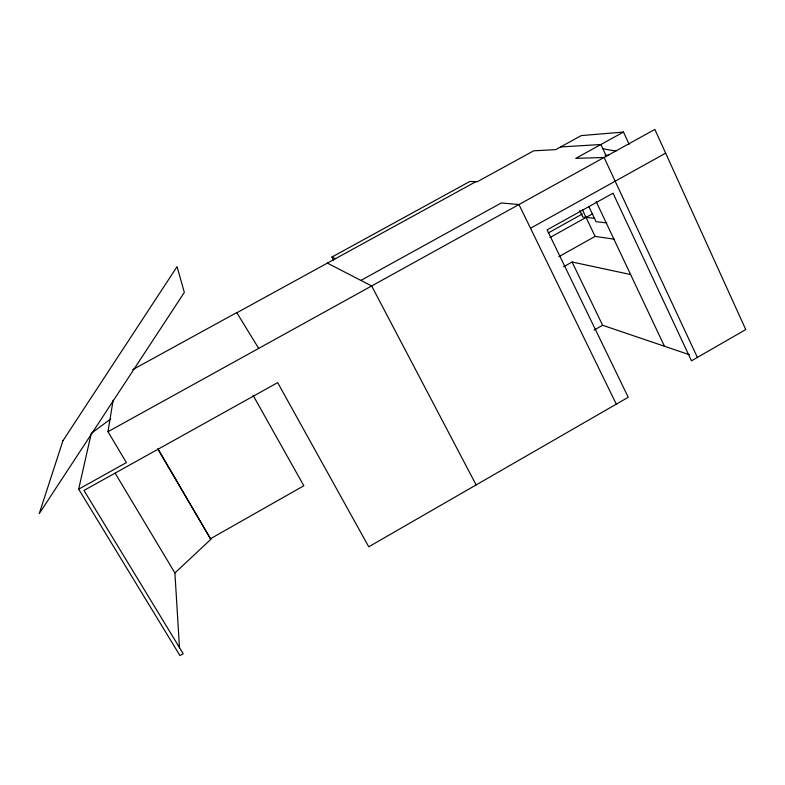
<?xml version="1.0" encoding="UTF-8"?>
<svg xmlns="http://www.w3.org/2000/svg" width="785" height="785" viewBox="0 0 785 785"><rect width="100%" height="100%" fill="white"/><g stroke="black" fill="none" stroke-linecap="round" stroke-linejoin="round"><path stroke-width="1.18" d="M107.987 431.701L654.867 129.417L745.75 329.563L691.487 360.825L613.036 193.198L547.125 229.877L628.236 397.279L368.744 546.802L277.664 382.619L83.975 490.448L183.199 653.719L179.961 655.583L78.667 489.163L126.395 462.61L107.987 431.701L113.118 400.232M78.667 489.163L91.276 433.349L110.773 418.945M179.52 648.292L174.908 572.952L210.831 539.354L158.119 449.04M210.714 538.608L303.834 485.768L253.055 395.297M594.127 330.083L602.615 325.265L689.436 354.732M558.832 256.695L595.099 236.403L614.37 239.199M563.581 266.772L572.088 262.004L630.6 274.534M548.293 232.939L582.372 213.962M549.912 237.57L592.704 213.726M530.503 228.249L665.651 153.173M629.128 144.303L623.486 132.057L575.758 158.374L604.107 157.481L697.384 357.43M360.904 280.412L501.272 202.972L518.954 204.542L616.294 404.157M333.586 260.149L331.937 257.038L469.813 181.463L477.388 181.688L533.653 150.828L555.741 149.621L581.263 135.599L623.486 132.057M132.665 369.666L236.727 312.597L258.687 348.403M236.834 312.773L475.926 181.649M560.598 146.952L600.888 144.518L606.314 156.186M605.098 155.351L608.679 155.224M594.608 218.318L582.862 217.082L579.703 210.449M606.795 222.901L596.021 221.694L588.799 206.445M602.86 148.757L615.931 151.112M331.937 257.038L335.45 258.687M327.384 263.112L371.658 285.966L476.132 484.914M115.169 473.237L174.908 572.952M157.765 448.991L210.831 539.354M572.088 262.004L602.615 325.265M582.431 209.781L595.099 236.403M596.178 201.617L664.463 346.254M62.918 440.777L39.25 513.616L184.328 292.422L177.067 266.645L62.918 440.777"/></g></svg>
